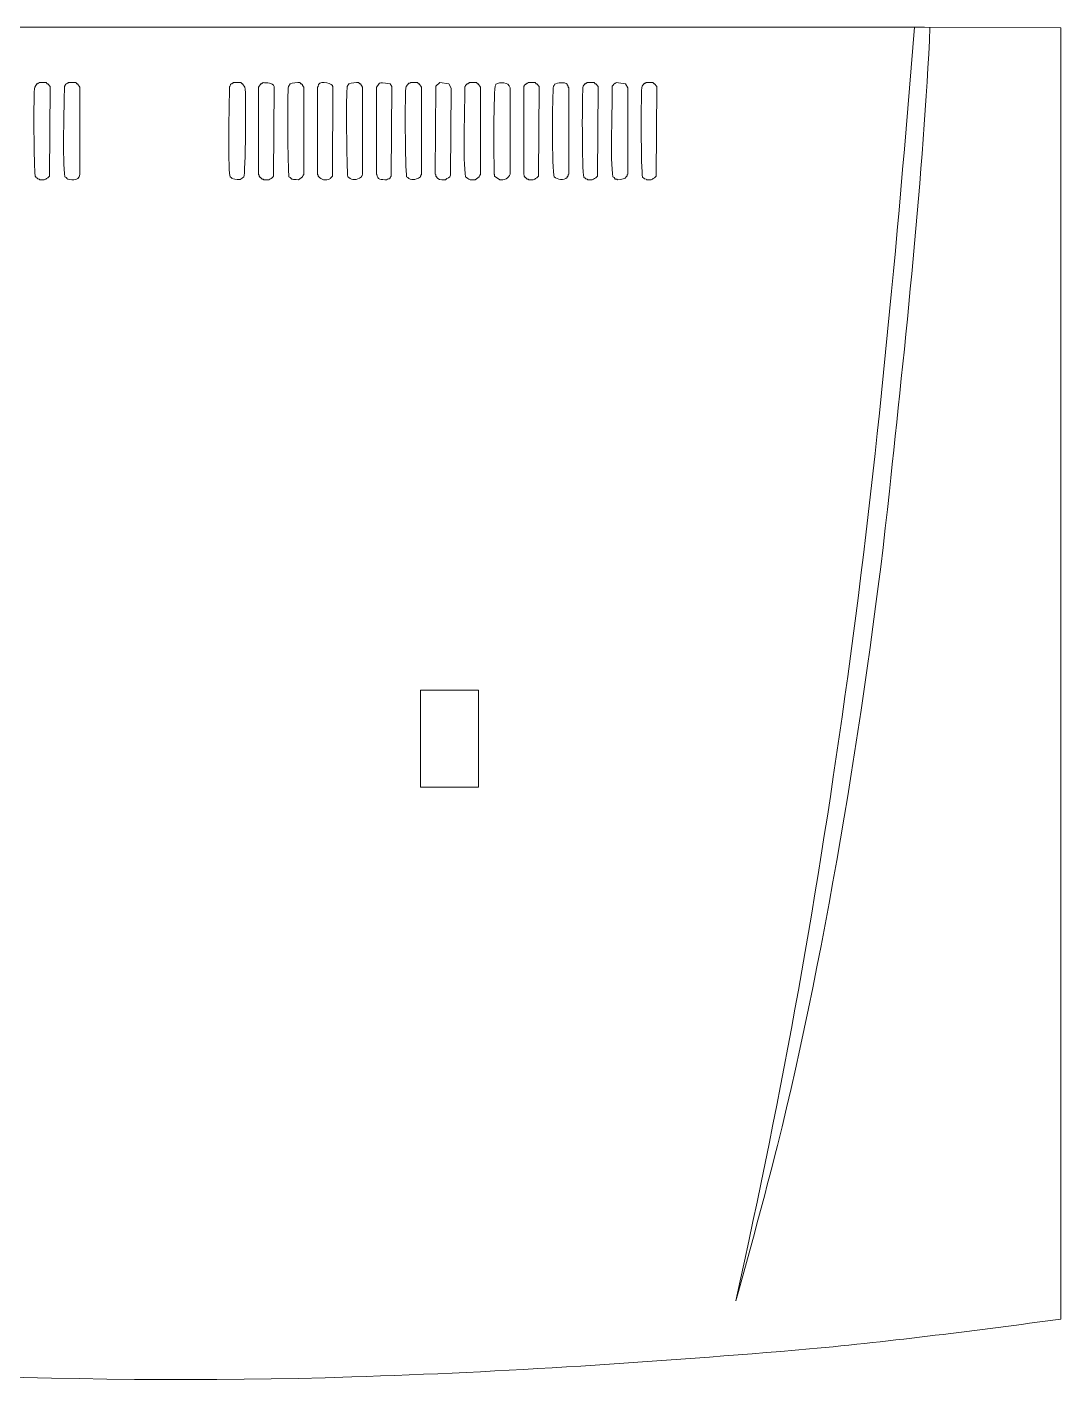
# Model space of a CAD drawing. Header units: centimetres. Extents: x -90 to 56, y -28 to 1.
# Drawn here: x -52.99 to -47.67, y -24.48 to -17.48 of the extents above; entities that cross this region are included whole.
import ezdxf

# ---------------------------------------------------------------- set-up
doc = ezdxf.new("R2010")
doc.units = ezdxf.units.CM
doc.header["$MEASUREMENT"] = 0
doc.layers.add('Camada 1', color=7, linetype='Continuous')

msp = doc.modelspace()

# ---------------------------------------------------------------- linework, layer by layer
at = {"layer": 'Camada 1', "color": 3, "lineweight": 9}
msp.add_open_spline([(-48.37174, -17.48345), (-48.37174, -17.48345), (-56.97129, -17.48345), (-56.97129, -17.48345), (-56.97129, -17.48345), (-56.97129, -17.48345), (-56.97129, -24.11031), (-56.97129, -24.11031), (-56.97129, -24.11031), (-56.59701, -24.15746), (-56.22292, -24.20929), (-55.8477, -24.24855), (-55.8477, -24.24855), (-54.3845, -24.40163), (-52.78445, -24.47657), (-51.32097, -24.43091), (-51.32097, -24.43091), (-50.53442, -24.40636), (-49.74892, -24.35345), (-48.96495, -24.28678), (-48.96495, -24.28678), (-48.53221, -24.2476), (-48.10153, -24.18983), (-47.67075, -24.13384), (-47.67075, -24.13384), (-47.67075, -24.13384), (-47.67075, -17.48638), (-47.67075, -17.48638), (-47.67075, -17.48638), (-47.67075, -17.48638), (-48.37174, -17.48345), (-48.37174, -17.48345)], degree=3, knots=[0, 0, 0, 0, 0.1111111, 0.1111111, 0.1111111, 0.1111111, 0.2222222, 0.2222222, 0.2222222, 0.2222222, 0.3333333, 0.3333333, 0.3333333, 0.3333333, 0.4444444, 0.4444444, 0.4444444, 0.4444444, 0.5555556, 0.5555556, 0.5555556, 0.5555556, 0.6666667, 0.6666667, 0.6666667, 0.6666667, 0.7777778, 0.7777778, 0.7777778, 0.7777778, 1, 1, 1, 1], dxfattribs=at)
at = {"layer": 'Camada 1', "color": 1, "lineweight": 9}
for points, knots in [([(-48.34432, -17.48345), (-48.37584, -18.20869), (-48.47474, -19.1409), (-48.55315, -19.87181), (-48.55315, -19.87181), (-48.6599, -20.86689), (-48.87647, -22.23012), (-49.12966, -23.23966), (-49.12966, -23.23966), (-49.19813, -23.51269), (-49.27052, -23.77677), (-49.34437, -24.03972), (-49.34437, -24.03972), (-49.09978, -22.93895), (-48.92174, -21.9442), (-48.76787, -20.82481), (-48.76787, -20.82481), (-48.61534, -19.71519), (-48.51471, -18.59953), (-48.42373, -17.48345)], [0, 0, 0, 0, 0.1666667, 0.1666667, 0.1666667, 0.1666667, 0.3333333, 0.3333333, 0.3333333, 0.3333333, 0.5, 0.5, 0.5, 0.5, 0.6666667, 0.6666667, 0.6666667, 0.6666667, 1, 1, 1, 1]), ([(-51.4945, -18.24525), (-51.4945, -18.24525), (-51.49744, -18.24231), (-51.49744, -18.24231), (-51.49744, -18.24231), (-51.49744, -18.24231), (-51.49744, -17.79228), (-51.49744, -17.79228), (-51.49744, -17.79228), (-51.49744, -17.79228), (-51.4945, -17.78934), (-51.4945, -17.78934), (-51.4945, -17.78934), (-51.4945, -17.75369), (-51.43376, -17.77067), (-51.42096, -17.78347), (-51.42096, -17.78347), (-51.42096, -17.78347), (-51.42096, -17.78641), (-51.42096, -17.78641), (-51.42096, -17.78641), (-51.42096, -17.78641), (-51.41802, -17.78934), (-51.41802, -17.78934), (-51.41802, -17.78934), (-51.41802, -17.78934), (-51.42096, -18.25114), (-51.42096, -18.25114), (-51.42096, -18.25114), (-51.42096, -18.25114), (-51.42979, -18.25996), (-51.42979, -18.25996), (-51.42979, -18.25996), (-51.42979, -18.25996), (-51.42979, -18.2629), (-51.42979, -18.2629), (-51.42979, -18.2629), (-51.46029, -18.27509), (-51.47509, -18.27055), (-51.4945, -18.25114), (-51.4945, -18.25114), (-51.4945, -18.25114), (-51.4945, -18.24525), (-51.4945, -18.24525)], [0, 0, 0, 0, 0.0833333, 0.0833333, 0.0833333, 0.0833333, 0.1666667, 0.1666667, 0.1666667, 0.1666667, 0.25, 0.25, 0.25, 0.25, 0.3333333, 0.3333333, 0.3333333, 0.3333333, 0.4166667, 0.4166667, 0.4166667, 0.4166667, 0.5, 0.5, 0.5, 0.5, 0.5833333, 0.5833333, 0.5833333, 0.5833333, 0.6666667, 0.6666667, 0.6666667, 0.6666667, 0.75, 0.75, 0.75, 0.75, 0.8333333, 0.8333333, 0.8333333, 0.8333333, 1, 1, 1, 1]), ([(-52.95047, -18.24525), (-52.95776, -18.22334), (-52.96018, -17.81466), (-52.95341, -17.79228), (-52.95341, -17.79228), (-52.95341, -17.79228), (-52.94164, -17.77464), (-52.94164, -17.77464), (-52.94164, -17.77464), (-52.94164, -17.77464), (-52.9387, -17.77464), (-52.9387, -17.77464), (-52.9387, -17.77464), (-52.9387, -17.77464), (-52.93576, -17.77169), (-52.93576, -17.77169), (-52.93576, -17.77169), (-52.93576, -17.77169), (-52.93282, -17.77169), (-52.93282, -17.77169), (-52.93282, -17.77169), (-52.93282, -17.77169), (-52.92988, -17.76875), (-52.92988, -17.76875), (-52.92988, -17.76875), (-52.92988, -17.76875), (-52.89458, -17.76875), (-52.89458, -17.76875), (-52.89458, -17.76875), (-52.89458, -17.76875), (-52.8887, -17.77464), (-52.8887, -17.77464), (-52.8887, -17.77464), (-52.8887, -17.77464), (-52.88576, -17.77464), (-52.88576, -17.77464), (-52.88576, -17.77464), (-52.88576, -17.77464), (-52.87399, -17.78934), (-52.87399, -17.78934), (-52.87399, -17.78934), (-52.87399, -17.78934), (-52.87693, -18.25114), (-52.87693, -18.25114), (-52.87693, -18.25114), (-52.90591, -18.27286), (-52.89375, -18.26878), (-52.92693, -18.26878), (-52.92693, -18.26878), (-52.92693, -18.26878), (-52.92988, -18.26584), (-52.92988, -18.26584), (-52.92988, -18.26584), (-52.94357, -18.26584), (-52.93833, -18.25702), (-52.94753, -18.25702), (-52.94753, -18.25702), (-52.94753, -18.25702), (-52.94753, -18.25408), (-52.94753, -18.25408), (-52.94753, -18.25408), (-52.94753, -18.25408), (-52.95047, -18.25114), (-52.95047, -18.25114), (-52.95047, -18.25114), (-52.95047, -18.25114), (-52.95047, -18.24525), (-52.95047, -18.24525)], [0, 0, 0, 0, 0.0555556, 0.0555556, 0.0555556, 0.0555556, 0.1111111, 0.1111111, 0.1111111, 0.1111111, 0.1666667, 0.1666667, 0.1666667, 0.1666667, 0.2222222, 0.2222222, 0.2222222, 0.2222222, 0.2777778, 0.2777778, 0.2777778, 0.2777778, 0.3333333, 0.3333333, 0.3333333, 0.3333333, 0.3888889, 0.3888889, 0.3888889, 0.3888889, 0.4444444, 0.4444444, 0.4444444, 0.4444444, 0.5, 0.5, 0.5, 0.5, 0.5555556, 0.5555556, 0.5555556, 0.5555556, 0.6111111, 0.6111111, 0.6111111, 0.6111111, 0.6666667, 0.6666667, 0.6666667, 0.6666667, 0.7222222, 0.7222222, 0.7222222, 0.7222222, 0.7777778, 0.7777778, 0.7777778, 0.7777778, 0.8333333, 0.8333333, 0.8333333, 0.8333333, 0.8888889, 0.8888889, 0.8888889, 0.8888889, 1, 1, 1, 1]), ([(-52.79163, -18.25702), (-52.79163, -18.25702), (-52.79752, -18.25408), (-52.79752, -18.25408), (-52.79752, -18.25408), (-52.81142, -18.17063), (-52.80046, -17.89245), (-52.80046, -17.78934), (-52.80046, -17.78934), (-52.80046, -17.78934), (-52.79752, -17.78641), (-52.79752, -17.78641), (-52.79752, -17.78641), (-52.79752, -17.78641), (-52.79752, -17.78347), (-52.79752, -17.78347), (-52.79752, -17.78347), (-52.79752, -17.78347), (-52.79457, -17.78053), (-52.79457, -17.78053), (-52.79457, -17.78053), (-52.79457, -17.78053), (-52.79457, -17.77758), (-52.79457, -17.77758), (-52.79457, -17.77758), (-52.79457, -17.77758), (-52.79163, -17.77464), (-52.79163, -17.77464), (-52.79163, -17.77464), (-52.79163, -17.77464), (-52.78869, -17.77464), (-52.78869, -17.77464), (-52.78869, -17.77464), (-52.78869, -17.77464), (-52.78575, -17.77169), (-52.78575, -17.77169), (-52.78575, -17.77169), (-52.78575, -17.77169), (-52.78281, -17.77169), (-52.78281, -17.77169), (-52.78281, -17.77169), (-52.78281, -17.77169), (-52.77987, -17.76875), (-52.77987, -17.76875), (-52.77987, -17.76875), (-52.77987, -17.76875), (-52.74163, -17.76875), (-52.74163, -17.76875), (-52.74163, -17.76875), (-52.74163, -17.76875), (-52.73575, -17.77464), (-52.73575, -17.77464), (-52.73575, -17.77464), (-52.73575, -17.77464), (-52.73281, -17.77464), (-52.73281, -17.77464), (-52.73281, -17.77464), (-52.73281, -17.77464), (-52.72104, -17.79228), (-52.72104, -17.79228), (-52.72104, -17.79228), (-52.72104, -17.79228), (-52.72104, -18.24231), (-52.72104, -18.24231), (-52.72104, -18.24231), (-52.7254, -18.27972), (-52.7749, -18.26841), (-52.78869, -18.2629), (-52.78869, -18.2629), (-52.78869, -18.2629), (-52.78869, -18.25996), (-52.78869, -18.25996), (-52.78869, -18.25996), (-52.78869, -18.25996), (-52.79163, -18.25702), (-52.79163, -18.25702)], [0, 0, 0, 0, 0.05, 0.05, 0.05, 0.05, 0.1, 0.1, 0.1, 0.1, 0.15, 0.15, 0.15, 0.15, 0.2, 0.2, 0.2, 0.2, 0.25, 0.25, 0.25, 0.25, 0.3, 0.3, 0.3, 0.3, 0.35, 0.35, 0.35, 0.35, 0.4, 0.4, 0.4, 0.4, 0.45, 0.45, 0.45, 0.45, 0.5, 0.5, 0.5, 0.5, 0.55, 0.55, 0.55, 0.55, 0.6, 0.6, 0.6, 0.6, 0.65, 0.65, 0.65, 0.65, 0.7, 0.7, 0.7, 0.7, 0.75, 0.75, 0.75, 0.75, 0.8, 0.8, 0.8, 0.8, 0.85, 0.85, 0.85, 0.85, 0.9, 0.9, 0.9, 0.9, 1, 1, 1, 1]), ([(-51.94158, -18.25702), (-51.94158, -18.25702), (-51.94747, -18.25408), (-51.94747, -18.25408), (-51.94747, -18.25408), (-51.96137, -18.17094), (-51.95042, -17.89222), (-51.95042, -17.78934), (-51.95042, -17.78934), (-51.95042, -17.78934), (-51.94747, -17.78641), (-51.94747, -17.78641), (-51.94747, -17.78641), (-51.94747, -17.78641), (-51.94747, -17.78347), (-51.94747, -17.78347), (-51.94747, -17.78347), (-51.94747, -17.78347), (-51.94453, -17.78053), (-51.94453, -17.78053), (-51.94453, -17.78053), (-51.94453, -17.78053), (-51.94453, -17.77758), (-51.94453, -17.77758), (-51.94453, -17.77758), (-51.94453, -17.77758), (-51.94158, -17.77464), (-51.94158, -17.77464), (-51.94158, -17.77464), (-51.94158, -17.77464), (-51.93864, -17.77464), (-51.93864, -17.77464), (-51.93864, -17.77464), (-51.93864, -17.77464), (-51.9357, -17.77169), (-51.9357, -17.77169), (-51.9357, -17.77169), (-51.9357, -17.77169), (-51.93276, -17.77169), (-51.93276, -17.77169), (-51.93276, -17.77169), (-51.93276, -17.77169), (-51.92983, -17.76875), (-51.92983, -17.76875), (-51.92983, -17.76875), (-51.92983, -17.76875), (-51.89158, -17.76875), (-51.89158, -17.76875), (-51.89158, -17.76875), (-51.89158, -17.76875), (-51.8857, -17.77464), (-51.8857, -17.77464), (-51.8857, -17.77464), (-51.8857, -17.77464), (-51.88277, -17.77464), (-51.88277, -17.77464), (-51.88277, -17.77464), (-51.88277, -17.77464), (-51.87099, -17.79228), (-51.87099, -17.79228), (-51.87099, -17.79228), (-51.86357, -17.82371), (-51.86881, -18.24464), (-51.87687, -18.25408), (-51.87687, -18.25408), (-51.9034, -18.27301), (-51.889, -18.26999), (-51.93864, -18.2629), (-51.93864, -18.2629), (-51.93864, -18.2629), (-51.93864, -18.25996), (-51.93864, -18.25996), (-51.93864, -18.25996), (-51.93864, -18.25996), (-51.94158, -18.25702), (-51.94158, -18.25702)], [0, 0, 0, 0, 0.05, 0.05, 0.05, 0.05, 0.1, 0.1, 0.1, 0.1, 0.15, 0.15, 0.15, 0.15, 0.2, 0.2, 0.2, 0.2, 0.25, 0.25, 0.25, 0.25, 0.3, 0.3, 0.3, 0.3, 0.35, 0.35, 0.35, 0.35, 0.4, 0.4, 0.4, 0.4, 0.45, 0.45, 0.45, 0.45, 0.5, 0.5, 0.5, 0.5, 0.55, 0.55, 0.55, 0.55, 0.6, 0.6, 0.6, 0.6, 0.65, 0.65, 0.65, 0.65, 0.7, 0.7, 0.7, 0.7, 0.75, 0.75, 0.75, 0.75, 0.8, 0.8, 0.8, 0.8, 0.85, 0.85, 0.85, 0.85, 0.9, 0.9, 0.9, 0.9, 1, 1, 1, 1]), ([(-51.79746, -18.24525), (-51.79746, -18.24525), (-51.8004, -18.24231), (-51.8004, -18.24231), (-51.8004, -18.24231), (-51.8004, -18.24231), (-51.8004, -17.79228), (-51.8004, -17.79228), (-51.8004, -17.79228), (-51.8004, -17.79228), (-51.78865, -17.77464), (-51.78865, -17.77464), (-51.78865, -17.77464), (-51.78865, -17.77464), (-51.7857, -17.77464), (-51.7857, -17.77464), (-51.7857, -17.77464), (-51.7857, -17.77464), (-51.78275, -17.77169), (-51.78275, -17.77169), (-51.78275, -17.77169), (-51.78275, -17.77169), (-51.77981, -17.77169), (-51.77981, -17.77169), (-51.77981, -17.77169), (-51.77981, -17.77169), (-51.77687, -17.76875), (-51.77687, -17.76875), (-51.77687, -17.76875), (-51.75896, -17.77114), (-51.7283, -17.76826), (-51.72098, -17.78934), (-51.72098, -17.78934), (-51.72098, -17.78934), (-51.72393, -18.25114), (-51.72393, -18.25114), (-51.72393, -18.25114), (-51.72725, -18.2591), (-51.74458, -18.2659), (-51.74746, -18.26878), (-51.74746, -18.26878), (-51.74746, -18.26878), (-51.77393, -18.26878), (-51.77393, -18.26878), (-51.77393, -18.26878), (-51.77393, -18.26878), (-51.77687, -18.26584), (-51.77687, -18.26584), (-51.77687, -18.26584), (-51.77687, -18.26584), (-51.78275, -18.26584), (-51.78275, -18.26584), (-51.78275, -18.26584), (-51.78275, -18.26584), (-51.79157, -18.25702), (-51.79157, -18.25702), (-51.79157, -18.25702), (-51.79157, -18.25702), (-51.79452, -18.25702), (-51.79452, -18.25702), (-51.79452, -18.25702), (-51.79452, -18.25702), (-51.79452, -18.25408), (-51.79452, -18.25408), (-51.79452, -18.25408), (-51.79452, -18.25408), (-51.79746, -18.25114), (-51.79746, -18.25114), (-51.79746, -18.25114), (-51.79746, -18.25114), (-51.79746, -18.24525), (-51.79746, -18.24525)], [0, 0, 0, 0, 0.0526316, 0.0526316, 0.0526316, 0.0526316, 0.1052632, 0.1052632, 0.1052632, 0.1052632, 0.1578947, 0.1578947, 0.1578947, 0.1578947, 0.2105263, 0.2105263, 0.2105263, 0.2105263, 0.2631579, 0.2631579, 0.2631579, 0.2631579, 0.3157895, 0.3157895, 0.3157895, 0.3157895, 0.3684211, 0.3684211, 0.3684211, 0.3684211, 0.4210526, 0.4210526, 0.4210526, 0.4210526, 0.4736842, 0.4736842, 0.4736842, 0.4736842, 0.5263158, 0.5263158, 0.5263158, 0.5263158, 0.5789474, 0.5789474, 0.5789474, 0.5789474, 0.6315789, 0.6315789, 0.6315789, 0.6315789, 0.6842105, 0.6842105, 0.6842105, 0.6842105, 0.7368421, 0.7368421, 0.7368421, 0.7368421, 0.7894737, 0.7894737, 0.7894737, 0.7894737, 0.8421053, 0.8421053, 0.8421053, 0.8421053, 0.8947368, 0.8947368, 0.8947368, 0.8947368, 1, 1, 1, 1]), ([(-51.63863, -18.25702), (-51.63863, -18.25702), (-51.64451, -18.25408), (-51.64451, -18.25408), (-51.64451, -18.25408), (-51.65072, -18.21699), (-51.65339, -17.81071), (-51.64746, -17.78934), (-51.64746, -17.78934), (-51.64746, -17.78934), (-51.63863, -17.77464), (-51.63863, -17.77464), (-51.63863, -17.77464), (-51.63863, -17.77464), (-51.63569, -17.77464), (-51.63569, -17.77464), (-51.63569, -17.77464), (-51.62907, -17.76802), (-51.59908, -17.76945), (-51.58862, -17.76875), (-51.58862, -17.76875), (-51.58862, -17.76875), (-51.58274, -17.77464), (-51.58274, -17.77464), (-51.58274, -17.77464), (-51.58274, -17.77464), (-51.57981, -17.77464), (-51.57981, -17.77464), (-51.57981, -17.77464), (-51.57981, -17.77464), (-51.57392, -17.78053), (-51.57392, -17.78053), (-51.57392, -17.78053), (-51.57392, -17.78053), (-51.57392, -17.78347), (-51.57392, -17.78347), (-51.57392, -17.78347), (-51.57392, -17.78347), (-51.57097, -17.78641), (-51.57097, -17.78641), (-51.57097, -17.78641), (-51.57097, -17.78641), (-51.57097, -17.78934), (-51.57097, -17.78934), (-51.57097, -17.78934), (-51.57097, -17.78934), (-51.56803, -17.79228), (-51.56803, -17.79228), (-51.56803, -17.79228), (-51.56803, -17.79228), (-51.56803, -18.24231), (-51.56803, -18.24231), (-51.56803, -18.24231), (-51.56803, -18.24231), (-51.57097, -18.24525), (-51.57097, -18.24525), (-51.57097, -18.24525), (-51.57097, -18.24525), (-51.57097, -18.2482), (-51.57097, -18.2482), (-51.57097, -18.2482), (-51.57097, -18.2482), (-51.57392, -18.25114), (-51.57392, -18.25114), (-51.57392, -18.25114), (-51.57392, -18.25114), (-51.57392, -18.25408), (-51.57392, -18.25408), (-51.57392, -18.25408), (-51.57392, -18.25408), (-51.5945, -18.26878), (-51.5945, -18.26878), (-51.5945, -18.26878), (-51.63212, -18.26564), (-51.62595, -18.26968), (-51.63863, -18.25702)], [0, 0, 0, 0, 0.05, 0.05, 0.05, 0.05, 0.1, 0.1, 0.1, 0.1, 0.15, 0.15, 0.15, 0.15, 0.2, 0.2, 0.2, 0.2, 0.25, 0.25, 0.25, 0.25, 0.3, 0.3, 0.3, 0.3, 0.35, 0.35, 0.35, 0.35, 0.4, 0.4, 0.4, 0.4, 0.45, 0.45, 0.45, 0.45, 0.5, 0.5, 0.5, 0.5, 0.55, 0.55, 0.55, 0.55, 0.6, 0.6, 0.6, 0.6, 0.65, 0.65, 0.65, 0.65, 0.7, 0.7, 0.7, 0.7, 0.75, 0.75, 0.75, 0.75, 0.8, 0.8, 0.8, 0.8, 0.85, 0.85, 0.85, 0.85, 0.9, 0.9, 0.9, 0.9, 1, 1, 1, 1]), ([(-51.33567, -18.25702), (-51.33567, -18.25702), (-51.34155, -18.25408), (-51.34155, -18.25408), (-51.34155, -18.25408), (-51.34776, -18.21695), (-51.35044, -17.81073), (-51.3445, -17.78934), (-51.3445, -17.78934), (-51.3445, -17.78934), (-51.33567, -17.77464), (-51.33567, -17.77464), (-51.33567, -17.77464), (-51.33567, -17.77464), (-51.33272, -17.77464), (-51.33272, -17.77464), (-51.33272, -17.77464), (-51.32612, -17.76802), (-51.29611, -17.76945), (-51.28566, -17.76875), (-51.28566, -17.76875), (-51.28566, -17.76875), (-51.27978, -17.77464), (-51.27978, -17.77464), (-51.27978, -17.77464), (-51.27978, -17.77464), (-51.27684, -17.77464), (-51.27684, -17.77464), (-51.27684, -17.77464), (-51.27684, -17.77464), (-51.26508, -17.79228), (-51.26508, -17.79228), (-51.26508, -17.79228), (-51.26508, -17.79228), (-51.26508, -18.24231), (-51.26508, -18.24231), (-51.26508, -18.24231), (-51.26508, -18.24231), (-51.26802, -18.24525), (-51.26802, -18.24525), (-51.26802, -18.24525), (-51.26802, -18.24525), (-51.26802, -18.2482), (-51.26802, -18.2482), (-51.26802, -18.2482), (-51.26802, -18.2482), (-51.27096, -18.25114), (-51.27096, -18.25114), (-51.27096, -18.25114), (-51.27096, -18.25114), (-51.27096, -18.25408), (-51.27096, -18.25408), (-51.27096, -18.25408), (-51.29716, -18.27279), (-51.32066, -18.27202), (-51.33567, -18.25702)], [0, 0, 0, 0, 0.0666667, 0.0666667, 0.0666667, 0.0666667, 0.1333333, 0.1333333, 0.1333333, 0.1333333, 0.2, 0.2, 0.2, 0.2, 0.2666667, 0.2666667, 0.2666667, 0.2666667, 0.3333333, 0.3333333, 0.3333333, 0.3333333, 0.4, 0.4, 0.4, 0.4, 0.4666667, 0.4666667, 0.4666667, 0.4666667, 0.5333333, 0.5333333, 0.5333333, 0.5333333, 0.6, 0.6, 0.6, 0.6, 0.6666667, 0.6666667, 0.6666667, 0.6666667, 0.7333333, 0.7333333, 0.7333333, 0.7333333, 0.8, 0.8, 0.8, 0.8, 0.8666667, 0.8666667, 0.8666667, 0.8666667, 1, 1, 1, 1]), ([(-51.19154, -18.24231), (-51.19154, -18.24231), (-51.19448, -18.23936), (-51.19448, -18.23936), (-51.19448, -18.23936), (-51.19448, -18.23936), (-51.19448, -17.79228), (-51.19448, -17.79228), (-51.19448, -17.79228), (-51.17045, -17.76825), (-51.19661, -17.76554), (-51.12389, -17.77464), (-51.12389, -17.77464), (-51.12389, -17.77464), (-51.11507, -17.78934), (-51.11507, -17.78934), (-51.11507, -17.78934), (-51.11507, -17.78934), (-51.11801, -18.25114), (-51.11801, -18.25114), (-51.11801, -18.25114), (-51.11801, -18.25114), (-51.12389, -18.25702), (-51.12389, -18.25702), (-51.12389, -18.25702), (-51.12389, -18.25702), (-51.12389, -18.25996), (-51.12389, -18.25996), (-51.12389, -18.25996), (-51.1315, -18.26757), (-51.13392, -18.26117), (-51.14154, -18.26878), (-51.14154, -18.26878), (-51.16864, -18.26878), (-51.19154, -18.2682), (-51.19154, -18.24231)], [0, 0, 0, 0, 0.1, 0.1, 0.1, 0.1, 0.2, 0.2, 0.2, 0.2, 0.3, 0.3, 0.3, 0.3, 0.4, 0.4, 0.4, 0.4, 0.5, 0.5, 0.5, 0.5, 0.6, 0.6, 0.6, 0.6, 0.7, 0.7, 0.7, 0.7, 0.8, 0.8, 0.8, 0.8, 1, 1, 1, 1]), ([(-51.03271, -18.25702), (-51.03271, -18.25702), (-51.03859, -18.25408), (-51.03859, -18.25408), (-51.03859, -18.25408), (-51.04531, -18.21387), (-51.04889, -17.80962), (-51.04154, -17.78934), (-51.04154, -17.78934), (-51.04154, -17.78934), (-51.02682, -17.77169), (-51.02682, -17.77169), (-51.02682, -17.77169), (-51.02682, -17.77169), (-51.02094, -17.77169), (-51.02094, -17.77169), (-51.02094, -17.77169), (-51.02094, -17.77169), (-51.01801, -17.76875), (-51.01801, -17.76875), (-51.01801, -17.76875), (-51.01801, -17.76875), (-50.98271, -17.76875), (-50.98271, -17.76875), (-50.98271, -17.76875), (-50.98271, -17.76875), (-50.97682, -17.77464), (-50.97682, -17.77464), (-50.97682, -17.77464), (-50.97682, -17.77464), (-50.97388, -17.77464), (-50.97388, -17.77464), (-50.97388, -17.77464), (-50.97388, -17.77464), (-50.96211, -17.79228), (-50.96211, -17.79228), (-50.96211, -17.79228), (-50.96211, -17.79228), (-50.96211, -18.24231), (-50.96211, -18.24231), (-50.96211, -18.24231), (-50.96211, -18.24231), (-50.96506, -18.24525), (-50.96506, -18.24525), (-50.96506, -18.24525), (-50.96506, -18.24525), (-50.96506, -18.2482), (-50.96506, -18.2482), (-50.96506, -18.2482), (-50.96506, -18.2482), (-50.968, -18.25114), (-50.968, -18.25114), (-50.968, -18.25114), (-50.968, -18.25114), (-50.968, -18.25408), (-50.968, -18.25408), (-50.968, -18.25408), (-50.99421, -18.27279), (-51.01769, -18.27202), (-51.03271, -18.25702)], [0, 0, 0, 0, 0.0625, 0.0625, 0.0625, 0.0625, 0.125, 0.125, 0.125, 0.125, 0.1875, 0.1875, 0.1875, 0.1875, 0.25, 0.25, 0.25, 0.25, 0.3125, 0.3125, 0.3125, 0.3125, 0.375, 0.375, 0.375, 0.375, 0.4375, 0.4375, 0.4375, 0.4375, 0.5, 0.5, 0.5, 0.5, 0.5625, 0.5625, 0.5625, 0.5625, 0.625, 0.625, 0.625, 0.625, 0.6875, 0.6875, 0.6875, 0.6875, 0.75, 0.75, 0.75, 0.75, 0.8125, 0.8125, 0.8125, 0.8125, 0.875, 0.875, 0.875, 0.875, 1, 1, 1, 1]), ([(-50.88858, -18.24231), (-50.88858, -18.24231), (-50.89152, -18.23936), (-50.89152, -18.23936), (-50.89152, -18.23936), (-50.89152, -18.23936), (-50.88858, -17.78641), (-50.88858, -17.78641), (-50.88858, -17.78641), (-50.88858, -17.78641), (-50.86799, -17.76875), (-50.86799, -17.76875), (-50.86799, -17.76875), (-50.86799, -17.76875), (-50.82093, -17.77464), (-50.82093, -17.77464), (-50.82093, -17.77464), (-50.82093, -17.77464), (-50.80918, -17.79817), (-50.80918, -17.79817), (-50.80918, -17.79817), (-50.80918, -17.79817), (-50.81211, -18.24525), (-50.81211, -18.24525), (-50.81211, -18.24525), (-50.81696, -18.26108), (-50.82837, -18.25857), (-50.83858, -18.26878), (-50.83858, -18.26878), (-50.87157, -18.26878), (-50.87041, -18.26931), (-50.88858, -18.25114), (-50.88858, -18.25114), (-50.88858, -18.25114), (-50.88858, -18.24231), (-50.88858, -18.24231)], [0, 0, 0, 0, 0.1, 0.1, 0.1, 0.1, 0.2, 0.2, 0.2, 0.2, 0.3, 0.3, 0.3, 0.3, 0.4, 0.4, 0.4, 0.4, 0.5, 0.5, 0.5, 0.5, 0.6, 0.6, 0.6, 0.6, 0.7, 0.7, 0.7, 0.7, 0.8, 0.8, 0.8, 0.8, 1, 1, 1, 1]), ([(-50.72975, -18.25702), (-50.72975, -18.25702), (-50.73564, -18.25408), (-50.73564, -18.25408), (-50.73564, -18.25408), (-50.74955, -18.17063), (-50.73859, -17.89245), (-50.73859, -17.78934), (-50.73859, -17.78934), (-50.73859, -17.78934), (-50.73564, -17.78641), (-50.73564, -17.78641), (-50.73564, -17.78641), (-50.73564, -17.78641), (-50.73564, -17.78347), (-50.73564, -17.78347), (-50.73564, -17.78347), (-50.73564, -17.78347), (-50.72681, -17.77464), (-50.72681, -17.77464), (-50.72681, -17.77464), (-50.72681, -17.77464), (-50.72387, -17.77464), (-50.72387, -17.77464), (-50.72387, -17.77464), (-50.72387, -17.77464), (-50.72093, -17.77169), (-50.72093, -17.77169), (-50.72093, -17.77169), (-50.72093, -17.77169), (-50.71798, -17.77169), (-50.71798, -17.77169), (-50.71798, -17.77169), (-50.71798, -17.77169), (-50.71506, -17.76875), (-50.71506, -17.76875), (-50.71506, -17.76875), (-50.71506, -17.76875), (-50.67974, -17.76875), (-50.67974, -17.76875), (-50.67974, -17.76875), (-50.67974, -17.76875), (-50.67387, -17.77464), (-50.67387, -17.77464), (-50.67387, -17.77464), (-50.67387, -17.77464), (-50.67092, -17.77464), (-50.67092, -17.77464), (-50.67092, -17.77464), (-50.67092, -17.77464), (-50.65916, -17.79228), (-50.65916, -17.79228), (-50.65916, -17.79228), (-50.65916, -17.79228), (-50.65916, -18.24231), (-50.65916, -18.24231), (-50.65916, -18.24231), (-50.65916, -18.24231), (-50.6621, -18.24525), (-50.6621, -18.24525), (-50.6621, -18.24525), (-50.6621, -18.24525), (-50.6621, -18.2482), (-50.6621, -18.2482), (-50.6621, -18.2482), (-50.6621, -18.2482), (-50.66504, -18.25114), (-50.66504, -18.25114), (-50.66504, -18.25114), (-50.66504, -18.25114), (-50.66504, -18.25408), (-50.66504, -18.25408), (-50.66504, -18.25408), (-50.66504, -18.25408), (-50.68563, -18.26878), (-50.68563, -18.26878), (-50.68563, -18.26878), (-50.71777, -18.26878), (-50.70733, -18.27197), (-50.72975, -18.25702)], [0, 0, 0, 0, 0.047619, 0.047619, 0.047619, 0.047619, 0.0952381, 0.0952381, 0.0952381, 0.0952381, 0.1428571, 0.1428571, 0.1428571, 0.1428571, 0.1904762, 0.1904762, 0.1904762, 0.1904762, 0.2380952, 0.2380952, 0.2380952, 0.2380952, 0.2857143, 0.2857143, 0.2857143, 0.2857143, 0.3333333, 0.3333333, 0.3333333, 0.3333333, 0.3809524, 0.3809524, 0.3809524, 0.3809524, 0.4285714, 0.4285714, 0.4285714, 0.4285714, 0.4761905, 0.4761905, 0.4761905, 0.4761905, 0.5238095, 0.5238095, 0.5238095, 0.5238095, 0.5714286, 0.5714286, 0.5714286, 0.5714286, 0.6190476, 0.6190476, 0.6190476, 0.6190476, 0.6666667, 0.6666667, 0.6666667, 0.6666667, 0.7142857, 0.7142857, 0.7142857, 0.7142857, 0.7619048, 0.7619048, 0.7619048, 0.7619048, 0.8095238, 0.8095238, 0.8095238, 0.8095238, 0.8571429, 0.8571429, 0.8571429, 0.8571429, 0.9047619, 0.9047619, 0.9047619, 0.9047619, 1, 1, 1, 1]), ([(-50.58562, -18.24231), (-50.58562, -18.24231), (-50.58857, -18.23936), (-50.58857, -18.23936), (-50.58857, -18.23936), (-50.58823, -18.18775), (-50.59348, -17.79427), (-50.57974, -17.78053), (-50.57974, -17.78053), (-50.57974, -17.78053), (-50.57974, -17.77758), (-50.57974, -17.77758), (-50.57974, -17.77758), (-50.55781, -17.76442), (-50.51353, -17.76419), (-50.50621, -17.79522), (-50.50621, -17.79522), (-50.50621, -17.79522), (-50.50621, -18.23936), (-50.50621, -18.23936), (-50.50621, -18.23936), (-50.51131, -18.26099), (-50.53783, -18.27349), (-50.55915, -18.26878), (-50.55915, -18.26878), (-50.55915, -18.26878), (-50.58562, -18.25114), (-50.58562, -18.25114), (-50.58562, -18.25114), (-50.58562, -18.25114), (-50.58562, -18.24231), (-50.58562, -18.24231)], [0, 0, 0, 0, 0.1111111, 0.1111111, 0.1111111, 0.1111111, 0.2222222, 0.2222222, 0.2222222, 0.2222222, 0.3333333, 0.3333333, 0.3333333, 0.3333333, 0.4444444, 0.4444444, 0.4444444, 0.4444444, 0.5555556, 0.5555556, 0.5555556, 0.5555556, 0.6666667, 0.6666667, 0.6666667, 0.6666667, 0.7777778, 0.7777778, 0.7777778, 0.7777778, 1, 1, 1, 1]), ([(-50.43268, -18.24525), (-50.43268, -18.24525), (-50.43562, -18.24231), (-50.43562, -18.24231), (-50.43562, -18.24231), (-50.43562, -18.24231), (-50.43562, -17.78934), (-50.43562, -17.78934), (-50.43562, -17.78934), (-50.43562, -17.78934), (-50.43268, -17.78641), (-50.43268, -17.78641), (-50.43268, -17.78641), (-50.43268, -17.78641), (-50.43268, -17.78347), (-50.43268, -17.78347), (-50.43268, -17.78347), (-50.43268, -17.78347), (-50.42385, -17.77464), (-50.42385, -17.77464), (-50.42385, -17.77464), (-50.42385, -17.77464), (-50.42091, -17.77464), (-50.42091, -17.77464), (-50.42091, -17.77464), (-50.42091, -17.77464), (-50.41797, -17.77169), (-50.41797, -17.77169), (-50.41797, -17.77169), (-50.41797, -17.77169), (-50.41503, -17.77169), (-50.41503, -17.77169), (-50.41503, -17.77169), (-50.41503, -17.77169), (-50.41209, -17.76875), (-50.41209, -17.76875), (-50.41209, -17.76875), (-50.41209, -17.76875), (-50.37679, -17.76875), (-50.37679, -17.76875), (-50.37679, -17.76875), (-50.37679, -17.76875), (-50.3709, -17.77464), (-50.3709, -17.77464), (-50.3709, -17.77464), (-50.3709, -17.77464), (-50.36796, -17.77464), (-50.36796, -17.77464), (-50.36796, -17.77464), (-50.36796, -17.77464), (-50.3562, -17.78934), (-50.3562, -17.78934), (-50.3562, -17.78934), (-50.3562, -17.78934), (-50.35914, -18.25114), (-50.35914, -18.25114), (-50.35914, -18.25114), (-50.38813, -18.27286), (-50.37596, -18.26878), (-50.40915, -18.26878), (-50.40915, -18.26878), (-50.40915, -18.26878), (-50.41209, -18.26584), (-50.41209, -18.26584), (-50.41209, -18.26584), (-50.41209, -18.26584), (-50.41797, -18.26584), (-50.41797, -18.26584), (-50.41797, -18.26584), (-50.41797, -18.26584), (-50.42679, -18.25702), (-50.42679, -18.25702), (-50.42679, -18.25702), (-50.42679, -18.25702), (-50.42973, -18.25702), (-50.42973, -18.25702), (-50.42973, -18.25702), (-50.42973, -18.25702), (-50.42973, -18.25408), (-50.42973, -18.25408), (-50.42973, -18.25408), (-50.42973, -18.25408), (-50.43268, -18.25114), (-50.43268, -18.25114), (-50.43268, -18.25114), (-50.43268, -18.25114), (-50.43268, -18.24525), (-50.43268, -18.24525)], [0, 0, 0, 0, 0.0434783, 0.0434783, 0.0434783, 0.0434783, 0.0869565, 0.0869565, 0.0869565, 0.0869565, 0.1304348, 0.1304348, 0.1304348, 0.1304348, 0.173913, 0.173913, 0.173913, 0.173913, 0.2173913, 0.2173913, 0.2173913, 0.2173913, 0.2608696, 0.2608696, 0.2608696, 0.2608696, 0.3043478, 0.3043478, 0.3043478, 0.3043478, 0.3478261, 0.3478261, 0.3478261, 0.3478261, 0.3913043, 0.3913043, 0.3913043, 0.3913043, 0.4347826, 0.4347826, 0.4347826, 0.4347826, 0.4782609, 0.4782609, 0.4782609, 0.4782609, 0.5217391, 0.5217391, 0.5217391, 0.5217391, 0.5652174, 0.5652174, 0.5652174, 0.5652174, 0.6086957, 0.6086957, 0.6086957, 0.6086957, 0.6521739, 0.6521739, 0.6521739, 0.6521739, 0.6956522, 0.6956522, 0.6956522, 0.6956522, 0.7391304, 0.7391304, 0.7391304, 0.7391304, 0.7826087, 0.7826087, 0.7826087, 0.7826087, 0.826087, 0.826087, 0.826087, 0.826087, 0.8695652, 0.8695652, 0.8695652, 0.8695652, 0.9130435, 0.9130435, 0.9130435, 0.9130435, 1, 1, 1, 1]), ([(-50.27972, -18.25408), (-50.28958, -18.22449), (-50.28986, -17.82205), (-50.28266, -17.78641), (-50.28266, -17.78641), (-50.28119, -17.78285), (-50.27678, -17.78399), (-50.27678, -17.77758), (-50.27678, -17.77758), (-50.26202, -17.76872), (-50.22571, -17.76394), (-50.21207, -17.77758), (-50.21207, -17.77758), (-50.21207, -17.77758), (-50.21207, -17.78053), (-50.21207, -17.78053), (-50.21207, -17.78053), (-50.21207, -17.78053), (-50.20619, -17.78641), (-50.20619, -17.78641), (-50.20619, -17.78641), (-50.20619, -17.78641), (-50.20619, -17.79228), (-50.20619, -17.79228), (-50.20619, -17.79228), (-50.20619, -17.79228), (-50.20325, -17.79522), (-50.20325, -17.79522), (-50.20325, -17.79522), (-50.20325, -17.79522), (-50.20325, -18.23936), (-50.20325, -18.23936), (-50.20325, -18.23936), (-50.20325, -18.23936), (-50.20619, -18.24231), (-50.20619, -18.24231), (-50.20619, -18.24231), (-50.20619, -18.24231), (-50.20619, -18.2482), (-50.20619, -18.2482), (-50.20619, -18.2482), (-50.20619, -18.2482), (-50.21207, -18.25408), (-50.21207, -18.25408), (-50.21207, -18.25408), (-50.21207, -18.25408), (-50.21207, -18.25702), (-50.21207, -18.25702), (-50.21207, -18.25702), (-50.23155, -18.2765), (-50.26016, -18.2663), (-50.27972, -18.25408)], [0, 0, 0, 0, 0.0714286, 0.0714286, 0.0714286, 0.0714286, 0.1428571, 0.1428571, 0.1428571, 0.1428571, 0.2142857, 0.2142857, 0.2142857, 0.2142857, 0.2857143, 0.2857143, 0.2857143, 0.2857143, 0.3571429, 0.3571429, 0.3571429, 0.3571429, 0.4285714, 0.4285714, 0.4285714, 0.4285714, 0.5, 0.5, 0.5, 0.5, 0.5714286, 0.5714286, 0.5714286, 0.5714286, 0.6428571, 0.6428571, 0.6428571, 0.6428571, 0.7142857, 0.7142857, 0.7142857, 0.7142857, 0.7857143, 0.7857143, 0.7857143, 0.7857143, 0.8571429, 0.8571429, 0.8571429, 0.8571429, 1, 1, 1, 1]), ([(-50.12677, -18.25408), (-50.13534, -18.22839), (-50.13644, -17.80632), (-50.12973, -17.78641), (-50.12973, -17.78641), (-50.12973, -17.78641), (-50.12089, -17.77464), (-50.12089, -17.77464), (-50.12089, -17.77464), (-50.12089, -17.77464), (-50.11795, -17.77464), (-50.11795, -17.77464), (-50.11795, -17.77464), (-50.11795, -17.77464), (-50.11501, -17.77169), (-50.11501, -17.77169), (-50.11501, -17.77169), (-50.11501, -17.77169), (-50.11206, -17.77169), (-50.11206, -17.77169), (-50.11206, -17.77169), (-50.11206, -17.77169), (-50.10912, -17.76875), (-50.10912, -17.76875), (-50.10912, -17.76875), (-50.10912, -17.76875), (-50.07383, -17.76875), (-50.07383, -17.76875), (-50.07383, -17.76875), (-50.07383, -17.76875), (-50.06795, -17.77464), (-50.06795, -17.77464), (-50.06795, -17.77464), (-50.06795, -17.77464), (-50.065, -17.77464), (-50.065, -17.77464), (-50.065, -17.77464), (-50.065, -17.77464), (-50.05324, -17.78934), (-50.05324, -17.78934), (-50.05324, -17.78934), (-50.05324, -17.78934), (-50.05618, -18.25114), (-50.05618, -18.25114), (-50.05618, -18.25114), (-50.08517, -18.27286), (-50.07301, -18.26878), (-50.1062, -18.26878), (-50.1062, -18.26878), (-50.1062, -18.26878), (-50.10912, -18.26584), (-50.10912, -18.26584), (-50.10912, -18.26584), (-50.12282, -18.26584), (-50.11757, -18.25702), (-50.12677, -18.25702), (-50.12677, -18.25702), (-50.12677, -18.25702), (-50.12677, -18.25408), (-50.12677, -18.25408)], [0, 0, 0, 0, 0.0625, 0.0625, 0.0625, 0.0625, 0.125, 0.125, 0.125, 0.125, 0.1875, 0.1875, 0.1875, 0.1875, 0.25, 0.25, 0.25, 0.25, 0.3125, 0.3125, 0.3125, 0.3125, 0.375, 0.375, 0.375, 0.375, 0.4375, 0.4375, 0.4375, 0.4375, 0.5, 0.5, 0.5, 0.5, 0.5625, 0.5625, 0.5625, 0.5625, 0.625, 0.625, 0.625, 0.625, 0.6875, 0.6875, 0.6875, 0.6875, 0.75, 0.75, 0.75, 0.75, 0.8125, 0.8125, 0.8125, 0.8125, 0.875, 0.875, 0.875, 0.875, 1, 1, 1, 1]), ([(-49.97088, -18.25702), (-49.97088, -18.25702), (-49.97676, -18.25408), (-49.97676, -18.25408), (-49.97676, -18.25408), (-49.99073, -18.17027), (-49.97971, -17.89006), (-49.97971, -17.78641), (-49.97971, -17.78641), (-49.97971, -17.78641), (-49.97382, -17.78053), (-49.97382, -17.78053), (-49.97382, -17.78053), (-49.97382, -17.78053), (-49.97382, -17.77758), (-49.97382, -17.77758), (-49.97382, -17.77758), (-49.97382, -17.77758), (-49.97088, -17.77464), (-49.97088, -17.77464), (-49.97088, -17.77464), (-49.97088, -17.77464), (-49.96795, -17.77464), (-49.96795, -17.77464), (-49.96795, -17.77464), (-49.96795, -17.77464), (-49.96501, -17.77169), (-49.96501, -17.77169), (-49.96501, -17.77169), (-49.96501, -17.77169), (-49.96206, -17.77169), (-49.96206, -17.77169), (-49.96206, -17.77169), (-49.96206, -17.77169), (-49.95912, -17.76875), (-49.95912, -17.76875), (-49.95912, -17.76875), (-49.95912, -17.76875), (-49.91205, -17.77464), (-49.91205, -17.77464), (-49.91205, -17.77464), (-49.91205, -17.77464), (-49.90029, -17.79522), (-49.90029, -17.79522), (-49.90029, -17.79522), (-49.90029, -17.79522), (-49.90029, -18.23936), (-49.90029, -18.23936), (-49.90029, -18.23936), (-49.90029, -18.23936), (-49.90323, -18.24231), (-49.90323, -18.24231), (-49.90323, -18.24231), (-49.90323, -18.24231), (-49.90323, -18.2482), (-49.90323, -18.2482), (-49.90323, -18.2482), (-49.90323, -18.2482), (-49.90912, -18.25408), (-49.90912, -18.25408), (-49.90912, -18.25408), (-49.90912, -18.26597), (-49.93308, -18.26568), (-49.95323, -18.26878), (-49.95323, -18.26878), (-49.95323, -18.26878), (-49.95618, -18.26584), (-49.95618, -18.26584), (-49.95618, -18.26584), (-49.95618, -18.26584), (-49.96501, -18.26584), (-49.96501, -18.26584), (-49.96501, -18.26584), (-49.96501, -18.26584), (-49.97088, -18.25702), (-49.97088, -18.25702)], [0, 0, 0, 0, 0.05, 0.05, 0.05, 0.05, 0.1, 0.1, 0.1, 0.1, 0.15, 0.15, 0.15, 0.15, 0.2, 0.2, 0.2, 0.2, 0.25, 0.25, 0.25, 0.25, 0.3, 0.3, 0.3, 0.3, 0.35, 0.35, 0.35, 0.35, 0.4, 0.4, 0.4, 0.4, 0.45, 0.45, 0.45, 0.45, 0.5, 0.5, 0.5, 0.5, 0.55, 0.55, 0.55, 0.55, 0.6, 0.6, 0.6, 0.6, 0.65, 0.65, 0.65, 0.65, 0.7, 0.7, 0.7, 0.7, 0.75, 0.75, 0.75, 0.75, 0.8, 0.8, 0.8, 0.8, 0.85, 0.85, 0.85, 0.85, 0.9, 0.9, 0.9, 0.9, 1, 1, 1, 1]), ([(-49.82382, -18.25408), (-49.83237, -18.22838), (-49.83348, -17.80632), (-49.82677, -17.78641), (-49.82677, -17.78641), (-49.82677, -17.78641), (-49.81793, -17.77464), (-49.81793, -17.77464), (-49.81793, -17.77464), (-49.81793, -17.77464), (-49.81499, -17.77464), (-49.81499, -17.77464), (-49.81499, -17.77464), (-49.81499, -17.77464), (-49.81205, -17.77169), (-49.81205, -17.77169), (-49.81205, -17.77169), (-49.81205, -17.77169), (-49.80911, -17.77169), (-49.80911, -17.77169), (-49.80911, -17.77169), (-49.80911, -17.77169), (-49.80617, -17.76875), (-49.80617, -17.76875), (-49.80617, -17.76875), (-49.80617, -17.76875), (-49.77087, -17.76875), (-49.77087, -17.76875), (-49.77087, -17.76875), (-49.77087, -17.76875), (-49.76499, -17.77464), (-49.76499, -17.77464), (-49.76499, -17.77464), (-49.76499, -17.77464), (-49.76205, -17.77464), (-49.76205, -17.77464), (-49.76205, -17.77464), (-49.76205, -17.77464), (-49.75028, -17.78934), (-49.75028, -17.78934), (-49.75028, -17.78934), (-49.75028, -17.78934), (-49.75322, -18.25114), (-49.75322, -18.25114), (-49.75322, -18.25114), (-49.78221, -18.27286), (-49.77004, -18.26878), (-49.80324, -18.26878), (-49.80324, -18.26878), (-49.80324, -18.26878), (-49.80617, -18.26584), (-49.80617, -18.26584), (-49.80617, -18.26584), (-49.81986, -18.26584), (-49.81462, -18.25702), (-49.82382, -18.25702), (-49.82382, -18.25702), (-49.82382, -18.25702), (-49.82382, -18.25408), (-49.82382, -18.25408)], [0, 0, 0, 0, 0.0625, 0.0625, 0.0625, 0.0625, 0.125, 0.125, 0.125, 0.125, 0.1875, 0.1875, 0.1875, 0.1875, 0.25, 0.25, 0.25, 0.25, 0.3125, 0.3125, 0.3125, 0.3125, 0.375, 0.375, 0.375, 0.375, 0.4375, 0.4375, 0.4375, 0.4375, 0.5, 0.5, 0.5, 0.5, 0.5625, 0.5625, 0.5625, 0.5625, 0.625, 0.625, 0.625, 0.625, 0.6875, 0.6875, 0.6875, 0.6875, 0.75, 0.75, 0.75, 0.75, 0.8125, 0.8125, 0.8125, 0.8125, 0.875, 0.875, 0.875, 0.875, 1, 1, 1, 1])]:
    msp.add_open_spline(points, degree=3, knots=knots, dxfattribs=at)
at = {"layer": 'Camada 1', "lineweight": 9}
msp.add_open_spline([(-50.968, -21.39543), (-50.968, -21.39543), (-50.968, -20.8954), (-50.968, -20.8954), (-50.968, -20.8954), (-50.968, -20.8954), (-50.66799, -20.8954), (-50.66799, -20.8954), (-50.66799, -20.8954), (-50.66799, -20.8954), (-50.66799, -21.39543), (-50.66799, -21.39543), (-50.66799, -21.39543), (-50.66799, -21.39543), (-50.968, -21.39543), (-50.968, -21.39543)], degree=3, knots=[0, 0, 0, 0, 0.2, 0.2, 0.2, 0.2, 0.4, 0.4, 0.4, 0.4, 0.6, 0.6, 0.6, 0.6, 1, 1, 1, 1], dxfattribs=at)

doc.saveas('drawing.dxf')
